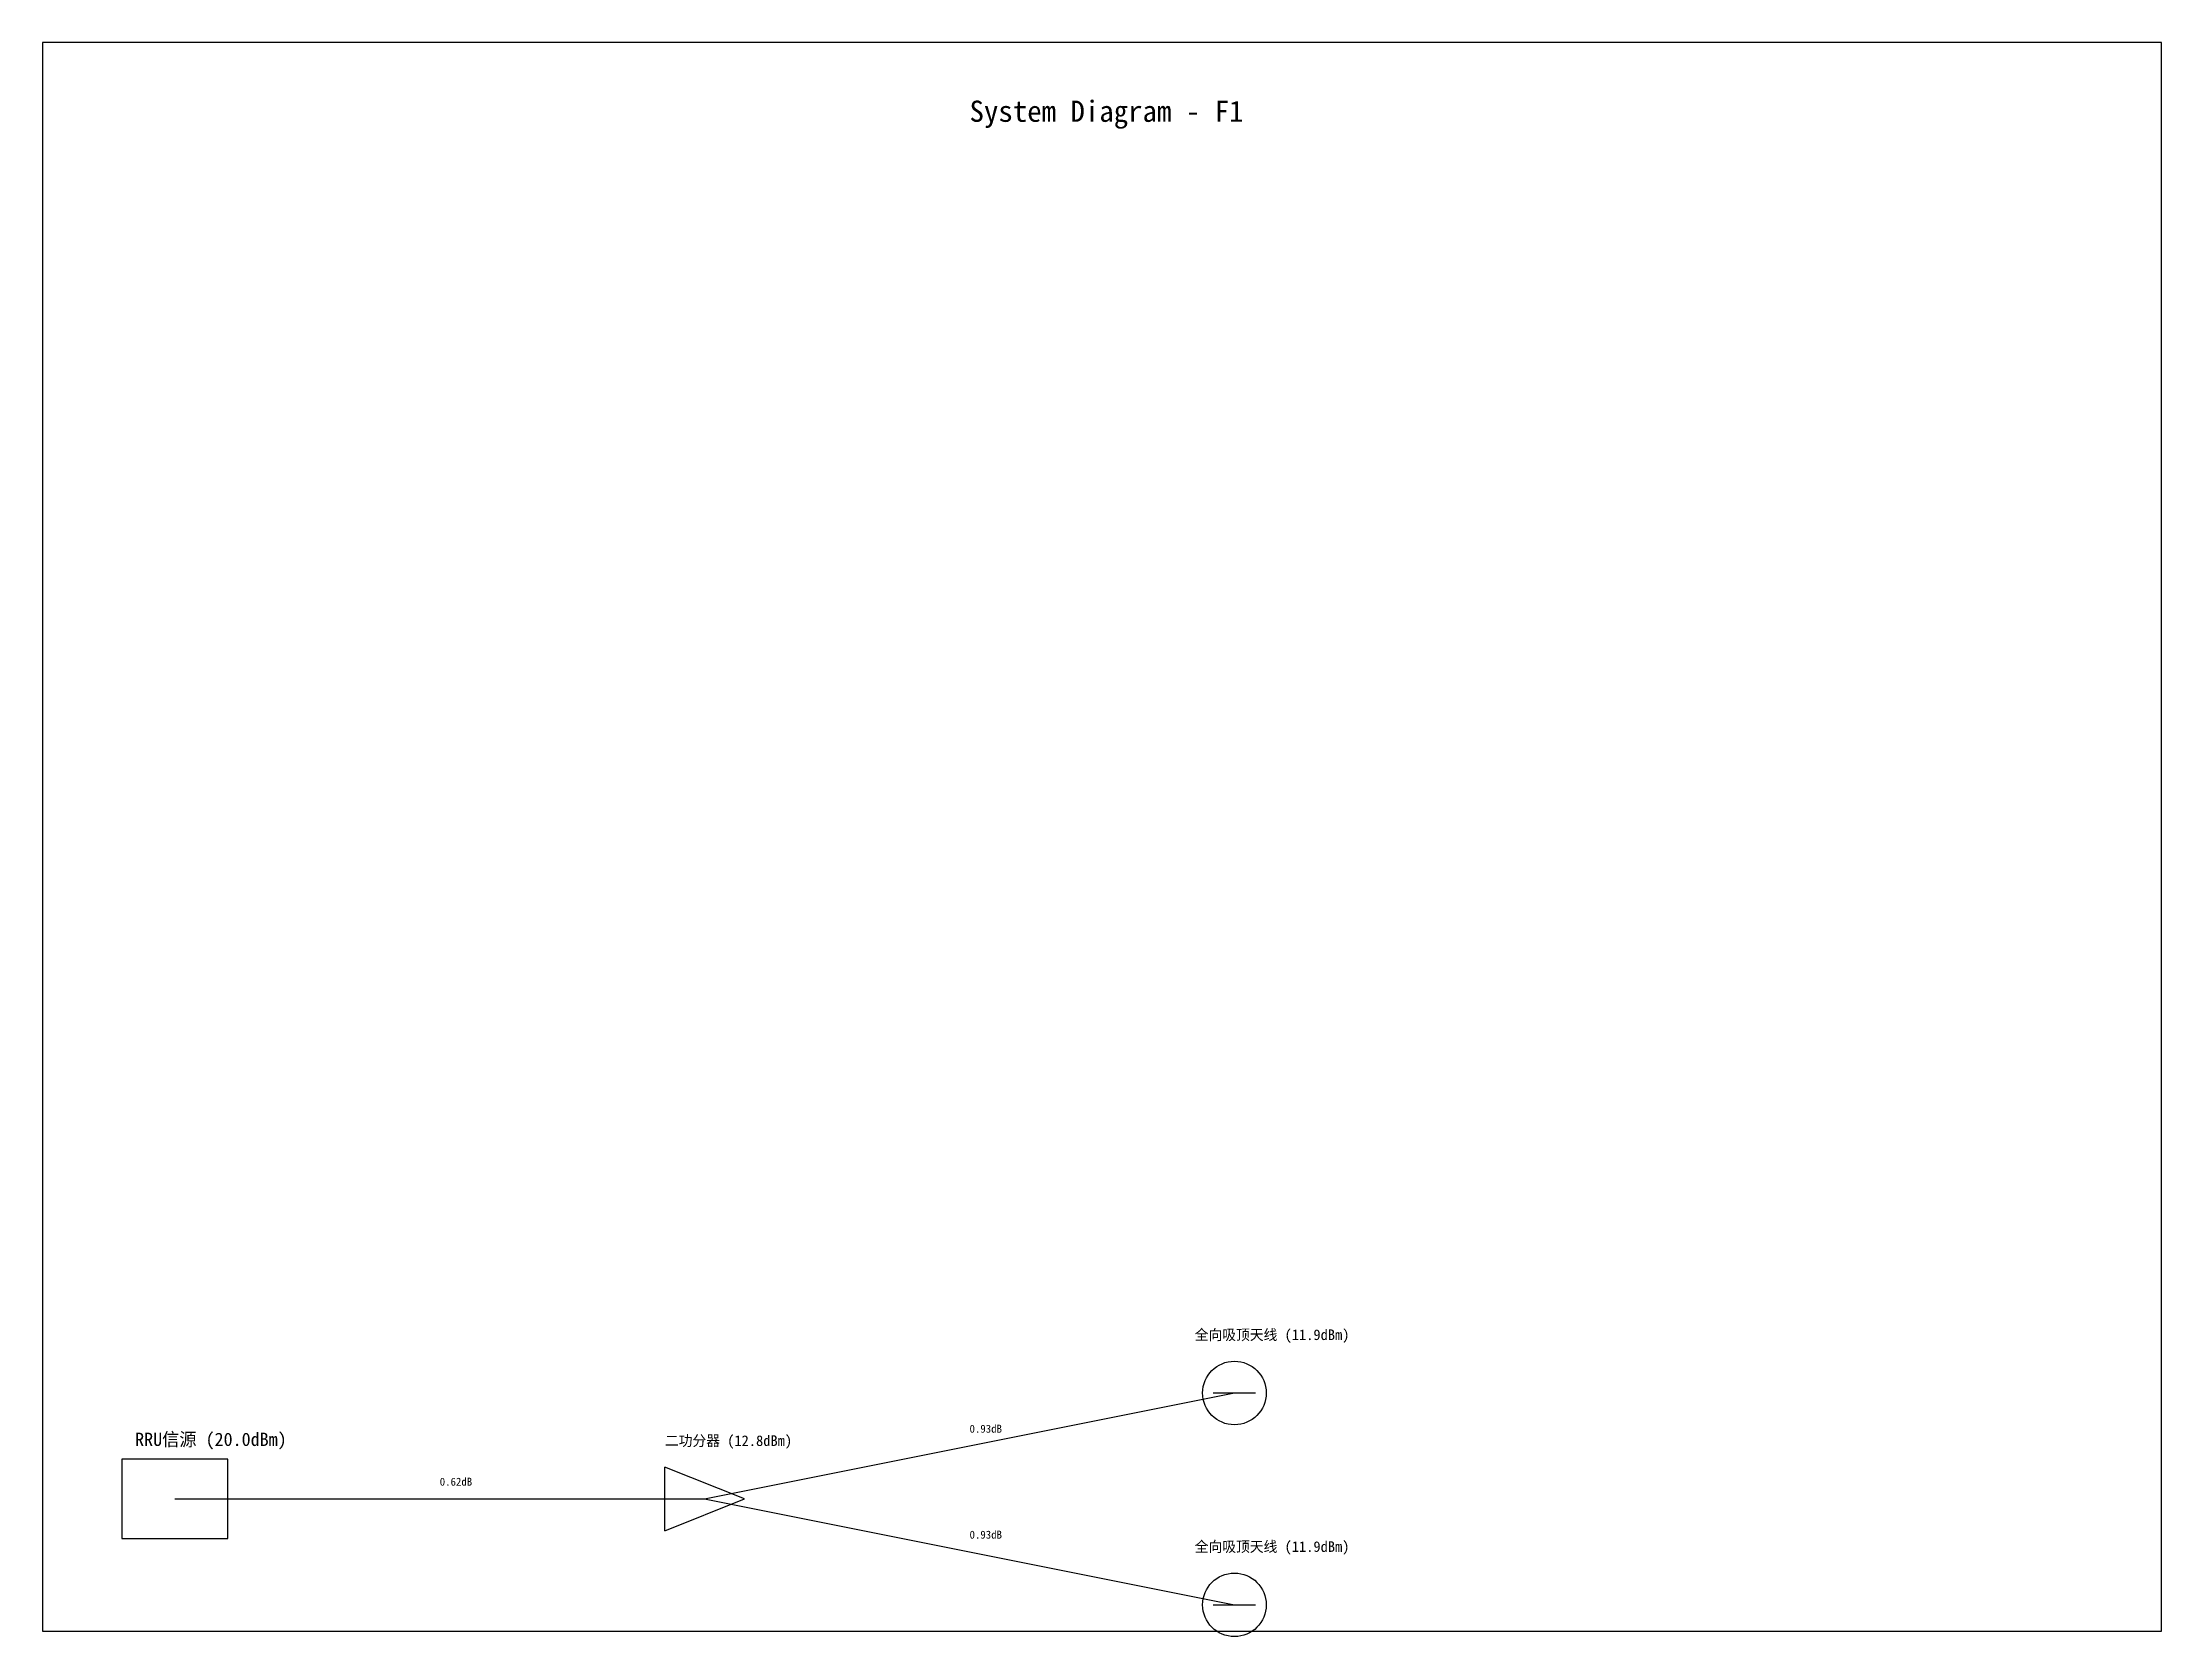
# Model space of a CAD drawing. Extents: x 50 to 850, y 48 to 650.
import ezdxf

# ---------------------------------------------------------------- set-up
doc = ezdxf.new("R2010")
doc.units = 0
doc.layers.get('0').update_dxf_attribs({"linetype": 'CONTINUOUS'})
for name, color, linetype in [('FRAME', 8, 'CONTINUOUS'), ('TEXT', 5, 'CONTINUOUS'), ('WIRE', 3, 'CONTINUOUS')]:
    doc.layers.add(name, color=color, linetype=linetype)

msp = doc.modelspace()

# ---------------------------------------------------------------- linework, layer by layer
for p, q in [((492, 140), (508, 140)), ((120, 115), (80, 115)), ((80, 115), (80, 85)), ((120, 85), (120, 115)), ((315, 100), (285, 112)), ((285, 88), (285, 112)), ((285, 88), (315, 100)), ((80, 85), (120, 85)), ((492, 60), (508, 60))]:
    msp.add_line(p, q)
for centre in [(500, 140), (500, 60)]:
    msp.add_circle(centre, 12)
at = {"layer": 'FRAME'}
for p, q in [((850, 650), (50, 650)), ((50, 650), (50, 50)), ((850, 50), (850, 650)), ((50, 50), (850, 50))]:
    msp.add_line(p, q, dxfattribs=at)
at = {"layer": 'WIRE'}
for p, q in [((300, 100), (500, 140)), ((100, 100), (300, 100)), ((300, 100), (500, 60))]:
    msp.add_line(p, q, dxfattribs=at)

# ---------------------------------------------------------------- texts
at = {"layer": 'FRAME'}
msp.add_text('System Diagram - F1', height=8, dxfattribs=at).set_placement((400, 620))
at = {"layer": 'TEXT'}
for s, height, p in [('全向吸顶天线 (11.9dBm)', 4, (485, 160)), ('0.93dB', 3, (400, 125)), ('RRU信源 (20.0dBm)', 5, (85, 120)), ('二功分器 (12.8dBm)', 4, (285, 120)), ('0.62dB', 3, (200, 105)), ('0.93dB', 3, (400, 85)), ('全向吸顶天线 (11.9dBm)', 4, (485, 80))]:
    msp.add_text(s, height=height, dxfattribs=at).set_placement(p)

doc.saveas('drawing.dxf')
